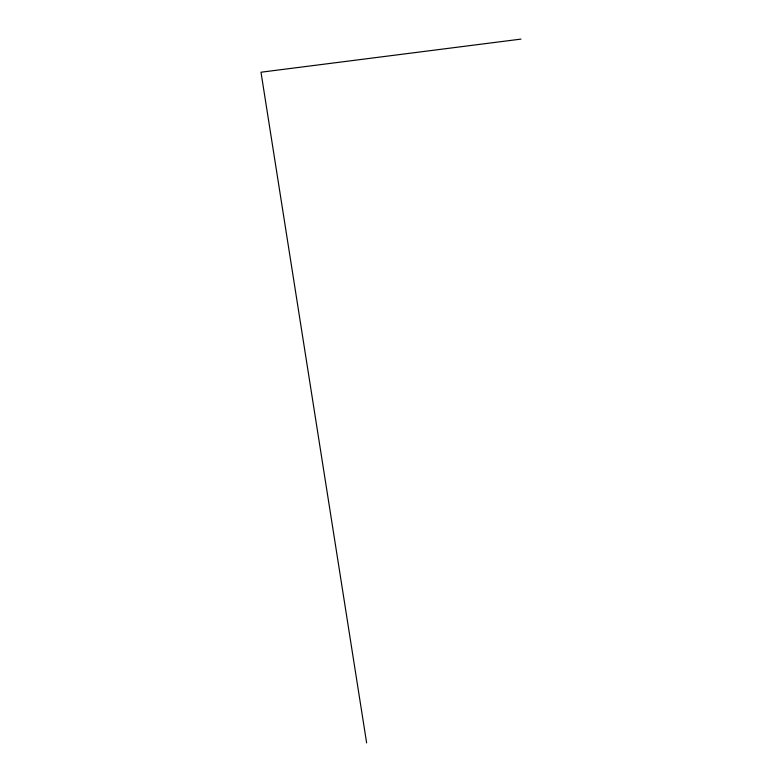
<?xml version="1.0" encoding="UTF-8"?>
<svg xmlns="http://www.w3.org/2000/svg" width="782" height="782" viewBox="0 0 782 782"><rect width="100%" height="100%" fill="white"/><g stroke="black" fill="none" stroke-linecap="round" stroke-linejoin="round"><path stroke-width="1.17" d="M521.008 39.1L260.993 72.218L366.631 742.9"/></g></svg>
